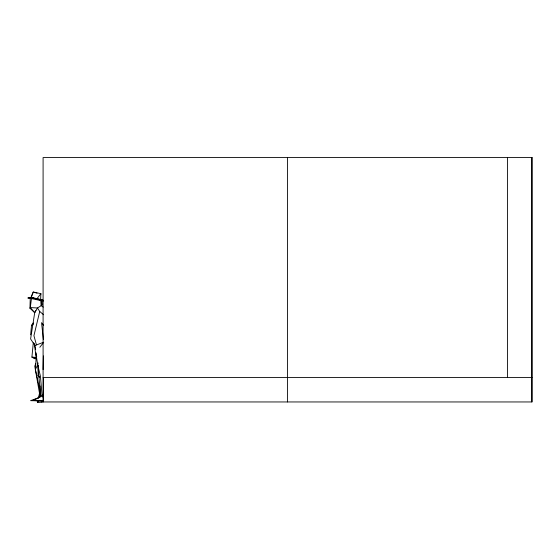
<?xml version="1.0" encoding="UTF-8"?>
<svg xmlns="http://www.w3.org/2000/svg" width="560" height="560" viewBox="0 0 560 560"><rect width="100%" height="100%" fill="white"/><g stroke="black" fill="none" stroke-linecap="round" stroke-linejoin="round"><path stroke-width="0.84" d="M43.351 400.855L30.569 400.673L39.795 397.25L40.047 386.008M43.085 369.6L43.393 355.915M39.676 377.573L38.038 375.592L38.283 365.477M35.693 349.58L34.867 345.401L30.604 338.954L34.713 312.655L29.953 308.273L30.247 298.305L31.983 298.641M40.649 299.397L40.873 293.657L33.25 292.04L30.842 297.64L30.422 297.57L42.364 299.768L41.65 299.579M40.103 390.915L35.399 369.446L36.19 357.735L34.279 343.322M39.795 397.25L40.047 393.778M30.625 334.838L31.521 325.325L33.523 322.945M41.923 305.221L41.769 300.447L41.923 305.221L37.485 307.979L34.713 312.655L30.31 307.587L31.451 298.585L30.247 298.305M36.26 358.715L34.622 358.694L31.906 357.14L33.299 342.706M40.81 294.294L40.873 293.657L36.974 298.711M42.238 400.603L42.056 402.192L37.443 402.437L37.814 400.764M38.374 398.265L39.494 393.26L34.762 366.163L35.693 363.783M29.953 308.273L30.31 307.587L37.485 307.979L39.718 311.458L33.929 335.692L36.456 344.932L34.867 345.401M38.108 362.978L37.695 364.644L40.887 396.781M42.469 400.575L42.056 402.192L41.79 400.589M37.947 400.792L37.443 402.437L38.605 401.142M38.955 397.502L39.956 394.212M31.164 297.605L33.25 292.04L37.03 293.167M35.399 369.446L37.625 364.987M34.713 312.655L35.917 310.583M28 298.032L28.539 297.577L31.563 297.71L28 298.032L28.539 297.577L31.381 298.2M39.816 347.291L43.211 342.867M43.267 394.541L42.112 395.745L32.949 400.575L43.365 400.792M31.521 325.325L33.285 324.261M36.456 344.932L43.694 342.23M36.232 400.099L32.949 400.575L43.687 400.561M28.406 297.794C33.369 297.409 38.423 298.704 42.896 300.804L31.801 297.682M43.092 377.517L532 377.517M35.301 357.357L31.906 357.14M43.071 300.132L38.003 299.397L37.051 298.662L34.027 298.494M35.994 400.687L43.421 400.89M36.19 357.735L32.69 357.315L36.596 358.799L36.169 357.364L36.596 359.023M31.451 298.585L41.741 300.783M43.197 307.104L41.118 305.62L40.747 300.482M41.755 299.46L43.68 301.014M39.718 311.458L43.561 314.741M38.038 375.592L39.578 377.314M43.659 325.395L41.538 322.637L43.414 339.675M43.491 397.81L42.112 395.745L40.425 376.166L37.695 364.644L35.721 352.457L36.729 356.489M531.867 157.563L531.867 401.954M507.563 157.563L507.563 377.517M287.483 157.563L287.483 401.954M43.351 377.517L43.351 401.954M532 157.563L43.092 157.563L43.092 401.954L532 401.954L532 157.563"/></g></svg>
